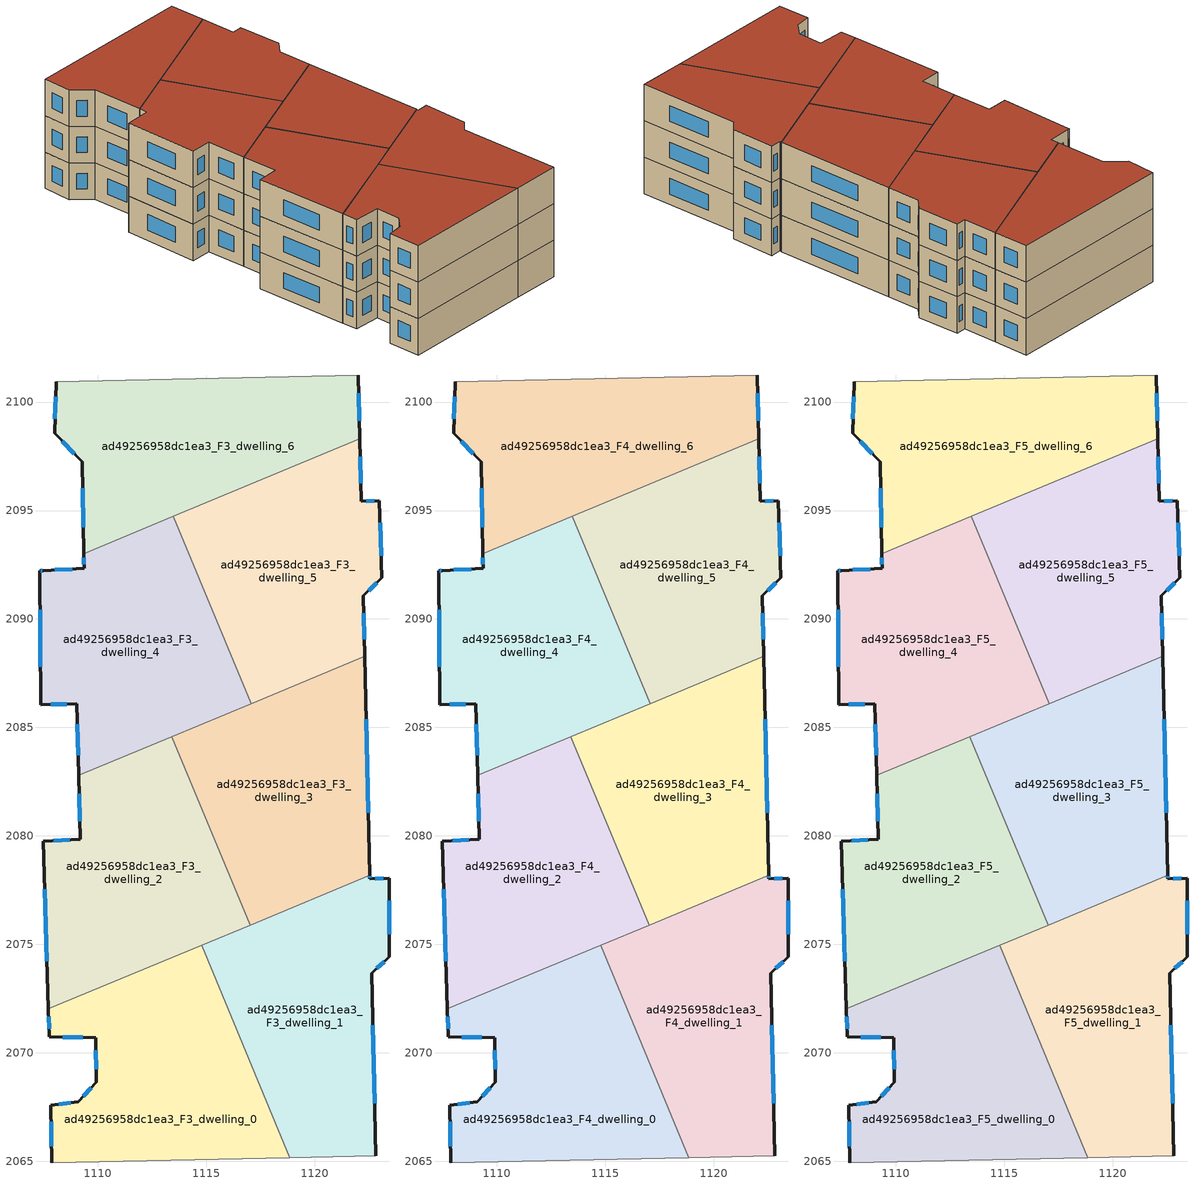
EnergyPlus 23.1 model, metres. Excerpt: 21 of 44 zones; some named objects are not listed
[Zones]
ad49256958dc1ea3_F3_dwelling_0
 floor to ad49256958dc1ea3_F2_dwelling_0 (EU_floor_Construction): 1114.79,2074.96 1118.86,2065.17 1107.88,2064.93 1107.83,2067.59 1109.11,2067.75 1109.92,2068.64 1109.92,2070.7 1107.77,2070.73 1107.73,2072.02 z9
 wall outside (EU_wall_Construction): 1107.73,2072.02 1107.77,2070.73 1109.92,2070.7 1109.92,2068.64 1109.11,2067.75 1107.83,2067.59 1107.88,2064.93 z9:12
 wall to ad49256958dc1ea3_F3_dwelling_1 (EU_wall_Construction): 1118.86,2065.17 1114.79,2074.96 z9:12
 wall adiabatic (EU_wall_Construction): 1107.88,2064.93 1118.86,2065.17 z9:12
 wall to ad49256958dc1ea3_F3_dwelling_2 (EU_wall_Construction): 1114.79,2074.96 1107.73,2072.02 z9:12
 window (EU_Window_Construction): 1107.74,2071.65 1107.76,2071.1 / 1107.85,2066.83 1107.86,2065.69 / 1108.75,2067.7 1108.2,2067.63 / 1109.69,2068.39 1109.34,2068.01 / 1109.92,2070.11 1109.92,2069.23 / 1108.38,2070.72 1109.3,2070.71 z9.86:11.14
ad49256958dc1ea3_F3_dwelling_1
 floor to ad49256958dc1ea3_F2_dwelling_1 (EU_floor_Construction): 1123.43,2078.05 1123.43,2074.42 1122.63,2073.68 1122.82,2065.26 1118.86,2065.17 1114.79,2074.96 1122.53,2078.17 1122.53,2078.01 z9
 wall outside (EU_wall_Construction): 1122.82,2065.26 1122.63,2073.68 1123.43,2074.42 1123.43,2078.05 1122.53,2078.01 1122.53,2078.17 z9:12
 wall adiabatic (EU_wall_Construction): 1118.86,2065.17 1122.82,2065.26 z9:12
 wall to ad49256958dc1ea3_F3_dwelling_3 (EU_wall_Construction): 1122.53,2078.17 1117.02,2075.88 z9:12
 wall to ad49256958dc1ea3_F3_dwelling_2 (EU_wall_Construction): 1117.02,2075.88 1114.79,2074.96 z9:12
 window (EU_Window_Construction): 1123.17,2078.04 1122.79,2078.02 / 1123.43,2075.46 1123.43,2077.01 / 1122.86,2073.89 1123.2,2074.21 / 1122.77,2067.66 1122.69,2071.27 / 1122.53,2078.06 1122.53,2078.13 z9.86:11.14
ad49256958dc1ea3_F3_dwelling_2
 floor to ad49256958dc1ea3_F2_dwelling_2 (EU_floor_Construction): 1113.41,2084.57 1117.02,2075.88 1107.73,2072.02 1107.48,2079.75 1109.19,2079.84 1109.12,2082.79 z9
 wall outside (EU_wall_Construction): 1109.12,2082.79 1109.19,2079.84 1107.48,2079.75 1107.73,2072.02 z9:12
 wall to ad49256958dc1ea3_F3_dwelling_3 (EU_wall_Construction): 1117.02,2075.88 1113.41,2084.57 z9:12
 wall to ad49256958dc1ea3_F3_dwelling_4 (EU_wall_Construction): 1113.41,2084.57 1109.12,2082.79 z9:12
 window (EU_Window_Construction): 1107.55,2077.54 1107.66,2074.23 / 1108.7,2079.81 1107.97,2079.78 / 1109.14,2081.94 1109.17,2080.68 z9.86:11.14
ad49256958dc1ea3_F3_dwelling_3
 floor to ad49256958dc1ea3_F2_dwelling_3 (EU_floor_Construction): 1122.31,2088.27 1122.53,2078.17 1117.02,2075.88 1113.41,2084.57 z9
 wall outside (EU_wall_Construction): 1122.53,2078.17 1122.31,2088.27 z9:12
 wall to ad49256958dc1ea3_F3_dwelling_5 (EU_wall_Construction): 1122.31,2088.27 1117.08,2086.1 z9:12
 wall to ad49256958dc1ea3_F3_dwelling_4 (EU_wall_Construction): 1117.08,2086.1 1113.41,2084.57 z9:12
 window (EU_Window_Construction): 1122.47,2081.06 1122.37,2085.39 z9.86:11.14
ad49256958dc1ea3_F3_dwelling_4
 floor to ad49256958dc1ea3_F2_dwelling_4 (EU_floor_Construction): 1113.49,2094.73 1117.08,2086.1 1109.12,2082.79 1109.04,2086.08 1107.36,2086.05 1107.34,2092.17 1107.34,2092.23 1107.48,2092.23 1109.37,2092.33 1109.36,2093.01 z9
 wall outside (EU_wall_Construction): 1109.36,2093.01 1109.37,2092.33 1107.48,2092.23 1107.34,2092.23 1107.34,2092.17 1107.36,2086.05 1109.04,2086.08 1109.12,2082.79 z9:12
 wall to ad49256958dc1ea3_F3_dwelling_5 (EU_wall_Construction): 1117.08,2086.1 1113.49,2094.73 z9:12
 wall to ad49256958dc1ea3_F3_dwelling_6 (EU_wall_Construction): 1113.49,2094.73 1109.36,2093.01 z9:12
 window (EU_Window_Construction): 1109.06,2085.14 1109.1,2083.73 / 1107.84,2086.06 1108.56,2086.08 / 1107.35,2090.43 1107.36,2087.8 / 1107.44,2092.23 1107.38,2092.23 / 1108.83,2092.3 1108.02,2092.26 / 1109.36,2092.82 1109.37,2092.53 z9.86:11.14
ad49256958dc1ea3_F3_dwelling_5
 floor to ad49256958dc1ea3_F2_dwelling_5 (EU_floor_Construction): 1122.09,2098.31 1122.15,2095.43 1122.99,2095.45 1123.1,2091.91 1122.25,2091.06 1122.31,2088.27 1117.08,2086.1 1113.49,2094.73 z9
 wall outside (EU_wall_Construction): 1122.31,2088.27 1122.25,2091.06 1123.1,2091.91 1122.99,2095.45 1122.15,2095.43 1122.09,2098.31 z9:12
 wall to ad49256958dc1ea3_F3_dwelling_6 (EU_wall_Construction): 1122.09,2098.31 1113.49,2094.73 z9:12
 window (EU_Window_Construction): 1122.75,2095.44 1122.39,2095.43 / 1123.07,2092.92 1123.02,2094.44 / 1122.49,2091.3 1122.85,2091.67 / 1122.29,2089.07 1122.26,2090.26 / 1122.13,2096.25 1122.1,2097.48 z9.86:11.14
ad49256958dc1ea3_F3_dwelling_6
 floor to ad49256958dc1ea3_F2_dwelling_6 (EU_floor_Construction): 1122.02,2101.24 1122.09,2098.31 1109.36,2093.01 1109.28,2097.25 1108.01,2098.56 1108.08,2100.93 z9
 wall outside (EU_wall_Construction): 1122.09,2098.31 1122.02,2101.24 / 1108.08,2100.93 1108.01,2098.56 1109.28,2097.25 1109.36,2093.01 z9:12
 wall adiabatic (EU_wall_Construction): 1122.02,2101.24 1108.08,2100.93 z9:12
 window (EU_Window_Construction): 1122.07,2099.15 1122.04,2100.4 / 1109.3,2096.04 1109.34,2094.22 / 1108.37,2098.19 1108.92,2097.62 / 1108.06,2100.25 1108.03,2099.24 z9.86:11.14
ad49256958dc1ea3_F4_dwelling_0
 floor to ad49256958dc1ea3_F3_dwelling_0 (EU_floor_Construction): 1114.79,2074.96 1118.86,2065.17 1107.88,2064.93 1107.83,2067.59 1109.11,2067.75 1109.92,2068.64 1109.92,2070.7 1107.77,2070.73 1107.73,2072.02 z12
 wall outside (EU_wall_Construction): 1107.73,2072.02 1107.77,2070.73 1109.92,2070.7 1109.92,2068.64 1109.11,2067.75 1107.83,2067.59 1107.88,2064.93 z12:15
 wall to ad49256958dc1ea3_F4_dwelling_1 (EU_wall_Construction): 1118.86,2065.17 1114.79,2074.96 z12:15
 wall adiabatic (EU_wall_Construction): 1107.88,2064.93 1118.86,2065.17 z12:15
 wall to ad49256958dc1ea3_F4_dwelling_2 (EU_wall_Construction): 1114.79,2074.96 1107.73,2072.02 z12:15
 window (EU_Window_Construction): 1107.74,2071.65 1107.76,2071.1 / 1107.85,2066.83 1107.86,2065.69 / 1108.75,2067.7 1108.2,2067.63 / 1109.69,2068.39 1109.34,2068.01 / 1109.92,2070.11 1109.92,2069.23 / 1108.38,2070.72 1109.3,2070.71 z12.86:14.14
ad49256958dc1ea3_F4_dwelling_1
 floor to ad49256958dc1ea3_F3_dwelling_1 (EU_floor_Construction): 1123.43,2078.05 1123.43,2074.42 1122.63,2073.68 1122.82,2065.26 1118.86,2065.17 1114.79,2074.96 1122.53,2078.17 1122.53,2078.01 z12
 wall outside (EU_wall_Construction): 1122.82,2065.26 1122.63,2073.68 1123.43,2074.42 1123.43,2078.05 1122.53,2078.01 1122.53,2078.17 z12:15
 wall adiabatic (EU_wall_Construction): 1118.86,2065.17 1122.82,2065.26 z12:15
 wall to ad49256958dc1ea3_F4_dwelling_3 (EU_wall_Construction): 1122.53,2078.17 1117.02,2075.88 z12:15
 wall to ad49256958dc1ea3_F4_dwelling_2 (EU_wall_Construction): 1117.02,2075.88 1114.79,2074.96 z12:15
 window (EU_Window_Construction): 1123.17,2078.04 1122.79,2078.02 / 1123.43,2075.46 1123.43,2077.01 / 1122.86,2073.89 1123.2,2074.21 / 1122.77,2067.66 1122.69,2071.27 / 1122.53,2078.06 1122.53,2078.13 z12.86:14.14
ad49256958dc1ea3_F4_dwelling_2
 floor to ad49256958dc1ea3_F3_dwelling_2 (EU_floor_Construction): 1113.41,2084.57 1117.02,2075.88 1107.73,2072.02 1107.48,2079.75 1109.19,2079.84 1109.12,2082.79 z12
 wall outside (EU_wall_Construction): 1109.12,2082.79 1109.19,2079.84 1107.48,2079.75 1107.73,2072.02 z12:15
 wall to ad49256958dc1ea3_F4_dwelling_3 (EU_wall_Construction): 1117.02,2075.88 1113.41,2084.57 z12:15
 wall to ad49256958dc1ea3_F4_dwelling_4 (EU_wall_Construction): 1113.41,2084.57 1109.12,2082.79 z12:15
 window (EU_Window_Construction): 1107.55,2077.54 1107.66,2074.23 / 1108.7,2079.81 1107.97,2079.78 / 1109.14,2081.94 1109.17,2080.68 z12.86:14.14
ad49256958dc1ea3_F4_dwelling_3
 floor to ad49256958dc1ea3_F3_dwelling_3 (EU_floor_Construction): 1122.31,2088.27 1122.53,2078.17 1117.02,2075.88 1113.41,2084.57 z12
 wall outside (EU_wall_Construction): 1122.53,2078.17 1122.31,2088.27 z12:15
 wall to ad49256958dc1ea3_F4_dwelling_5 (EU_wall_Construction): 1122.31,2088.27 1117.08,2086.1 z12:15
 wall to ad49256958dc1ea3_F4_dwelling_4 (EU_wall_Construction): 1117.08,2086.1 1113.41,2084.57 z12:15
 window (EU_Window_Construction): 1122.47,2081.06 1122.37,2085.39 z12.86:14.14
ad49256958dc1ea3_F4_dwelling_4
 floor to ad49256958dc1ea3_F3_dwelling_4 (EU_floor_Construction): 1113.49,2094.73 1117.08,2086.1 1109.12,2082.79 1109.04,2086.08 1107.36,2086.05 1107.34,2092.17 1107.34,2092.23 1107.48,2092.23 1109.37,2092.33 1109.36,2093.01 z12
 wall outside (EU_wall_Construction): 1109.36,2093.01 1109.37,2092.33 1107.48,2092.23 1107.34,2092.23 1107.34,2092.17 1107.36,2086.05 1109.04,2086.08 1109.12,2082.79 z12:15
 wall to ad49256958dc1ea3_F4_dwelling_5 (EU_wall_Construction): 1117.08,2086.1 1113.49,2094.73 z12:15
 wall to ad49256958dc1ea3_F4_dwelling_6 (EU_wall_Construction): 1113.49,2094.73 1109.36,2093.01 z12:15
 window (EU_Window_Construction): 1109.06,2085.14 1109.1,2083.73 / 1107.84,2086.06 1108.56,2086.08 / 1107.35,2090.43 1107.36,2087.8 / 1107.44,2092.23 1107.38,2092.23 / 1108.83,2092.3 1108.02,2092.26 / 1109.36,2092.82 1109.37,2092.53 z12.86:14.14
ad49256958dc1ea3_F4_dwelling_5
 floor to ad49256958dc1ea3_F3_dwelling_5 (EU_floor_Construction): 1122.09,2098.31 1122.15,2095.43 1122.99,2095.45 1123.1,2091.91 1122.25,2091.06 1122.31,2088.27 1117.08,2086.1 1113.49,2094.73 z12
 wall outside (EU_wall_Construction): 1122.31,2088.27 1122.25,2091.06 1123.1,2091.91 1122.99,2095.45 1122.15,2095.43 1122.09,2098.31 z12:15
 wall to ad49256958dc1ea3_F4_dwelling_6 (EU_wall_Construction): 1122.09,2098.31 1113.49,2094.73 z12:15
 window (EU_Window_Construction): 1122.75,2095.44 1122.39,2095.43 / 1123.07,2092.92 1123.02,2094.44 / 1122.49,2091.3 1122.85,2091.67 / 1122.29,2089.07 1122.26,2090.26 / 1122.13,2096.25 1122.1,2097.48 z12.86:14.14
ad49256958dc1ea3_F4_dwelling_6
 floor to ad49256958dc1ea3_F3_dwelling_6 (EU_floor_Construction): 1122.02,2101.24 1122.09,2098.31 1109.36,2093.01 1109.28,2097.25 1108.01,2098.56 1108.08,2100.93 z12
 wall outside (EU_wall_Construction): 1122.09,2098.31 1122.02,2101.24 / 1108.08,2100.93 1108.01,2098.56 1109.28,2097.25 1109.36,2093.01 z12:15
 wall adiabatic (EU_wall_Construction): 1122.02,2101.24 1108.08,2100.93 z12:15
 window (EU_Window_Construction): 1122.07,2099.15 1122.04,2100.4 / 1109.3,2096.04 1109.34,2094.22 / 1108.37,2098.19 1108.92,2097.62 / 1108.06,2100.25 1108.03,2099.24 z12.86:14.14
ad49256958dc1ea3_F5_dwelling_0
 floor to ad49256958dc1ea3_F4_dwelling_0 (EU_floor_Construction): 1114.79,2074.96 1118.86,2065.17 1107.88,2064.93 1107.83,2067.59 1109.11,2067.75 1109.92,2068.64 1109.92,2070.7 1107.77,2070.73 1107.73,2072.02 z15
 wall outside (EU_wall_Construction): 1107.73,2072.02 1107.77,2070.73 1109.92,2070.7 1109.92,2068.64 1109.11,2067.75 1107.83,2067.59 1107.88,2064.93 z15:18
 wall to ad49256958dc1ea3_F5_dwelling_1 (EU_wall_Construction): 1118.86,2065.17 1114.79,2074.96 z15:18
 wall adiabatic (EU_wall_Construction): 1107.88,2064.93 1118.86,2065.17 z15:18
 wall to ad49256958dc1ea3_F5_dwelling_2 (EU_wall_Construction): 1114.79,2074.96 1107.73,2072.02 z15:18
 window (EU_Window_Construction): 1107.74,2071.65 1107.76,2071.1 / 1107.85,2066.83 1107.86,2065.69 / 1108.75,2067.7 1108.2,2067.63 / 1109.69,2068.39 1109.34,2068.01 / 1109.92,2070.11 1109.92,2069.23 / 1108.38,2070.72 1109.3,2070.71 z15.86:17.14
 roof outside (EU_roof_Construction): 1118.86,2065.17 1114.79,2074.96 1107.73,2072.02 1107.77,2070.73 1109.92,2070.7 1109.92,2068.64 1109.11,2067.75 1107.83,2067.59 1107.88,2064.93 z18
ad49256958dc1ea3_F5_dwelling_1
 floor to ad49256958dc1ea3_F4_dwelling_1 (EU_floor_Construction): 1123.43,2078.05 1123.43,2074.42 1122.63,2073.68 1122.82,2065.26 1118.86,2065.17 1114.79,2074.96 1122.53,2078.17 1122.53,2078.01 z15
 wall outside (EU_wall_Construction): 1122.82,2065.26 1122.63,2073.68 1123.43,2074.42 1123.43,2078.05 1122.53,2078.01 1122.53,2078.17 z15:18
 wall adiabatic (EU_wall_Construction): 1118.86,2065.17 1122.82,2065.26 z15:18
 wall to ad49256958dc1ea3_F5_dwelling_3 (EU_wall_Construction): 1122.53,2078.17 1117.02,2075.88 z15:18
 wall to ad49256958dc1ea3_F5_dwelling_2 (EU_wall_Construction): 1117.02,2075.88 1114.79,2074.96 z15:18
 window (EU_Window_Construction): 1123.17,2078.04 1122.79,2078.02 / 1123.43,2075.46 1123.43,2077.01 / 1122.86,2073.89 1123.2,2074.21 / 1122.77,2067.66 1122.69,2071.27 / 1122.53,2078.06 1122.53,2078.13 z15.86:17.14
 roof outside (EU_roof_Construction): 1122.82,2065.26 1122.63,2073.68 1123.43,2074.42 1123.43,2078.05 1122.53,2078.01 1122.53,2078.17 1114.79,2074.96 1118.86,2065.17 z18
ad49256958dc1ea3_F5_dwelling_2
 floor to ad49256958dc1ea3_F4_dwelling_2 (EU_floor_Construction): 1113.41,2084.57 1117.02,2075.88 1107.73,2072.02 1107.48,2079.75 1109.19,2079.84 1109.12,2082.79 z15
 wall outside (EU_wall_Construction): 1109.12,2082.79 1109.19,2079.84 1107.48,2079.75 1107.73,2072.02 z15:18
 wall to ad49256958dc1ea3_F5_dwelling_3 (EU_wall_Construction): 1117.02,2075.88 1113.41,2084.57 z15:18
 wall to ad49256958dc1ea3_F5_dwelling_4 (EU_wall_Construction): 1113.41,2084.57 1109.12,2082.79 z15:18
 window (EU_Window_Construction): 1107.55,2077.54 1107.66,2074.23 / 1108.7,2079.81 1107.97,2079.78 / 1109.14,2081.94 1109.17,2080.68 z15.86:17.14
 roof outside (EU_roof_Construction): 1117.02,2075.88 1113.41,2084.57 1109.12,2082.79 1109.19,2079.84 1107.48,2079.75 1107.73,2072.02 z18
ad49256958dc1ea3_F5_dwelling_3
 floor to ad49256958dc1ea3_F4_dwelling_3 (EU_floor_Construction): 1122.31,2088.27 1122.53,2078.17 1117.02,2075.88 1113.41,2084.57 z15
 wall outside (EU_wall_Construction): 1122.53,2078.17 1122.31,2088.27 z15:18
 wall to ad49256958dc1ea3_F5_dwelling_5 (EU_wall_Construction): 1122.31,2088.27 1117.08,2086.1 z15:18
 wall to ad49256958dc1ea3_F5_dwelling_4 (EU_wall_Construction): 1117.08,2086.1 1113.41,2084.57 z15:18
 window (EU_Window_Construction): 1122.47,2081.06 1122.37,2085.39 z15.86:17.14
 roof outside (EU_roof_Construction): 1122.53,2078.17 1122.31,2088.27 1113.41,2084.57 1117.02,2075.88 z18
ad49256958dc1ea3_F5_dwelling_4
 floor to ad49256958dc1ea3_F4_dwelling_4 (EU_floor_Construction): 1113.49,2094.73 1117.08,2086.1 1109.12,2082.79 1109.04,2086.08 1107.36,2086.05 1107.34,2092.17 1107.34,2092.23 1107.48,2092.23 1109.37,2092.33 1109.36,2093.01 z15
 wall outside (EU_wall_Construction): 1109.36,2093.01 1109.37,2092.33 1107.48,2092.23 1107.34,2092.23 1107.34,2092.17 1107.36,2086.05 1109.04,2086.08 1109.12,2082.79 z15:18
 wall to ad49256958dc1ea3_F5_dwelling_5 (EU_wall_Construction): 1117.08,2086.1 1113.49,2094.73 z15:18
 wall to ad49256958dc1ea3_F5_dwelling_6 (EU_wall_Construction): 1113.49,2094.73 1109.36,2093.01 z15:18
 window (EU_Window_Construction): 1109.06,2085.14 1109.1,2083.73 / 1107.84,2086.06 1108.56,2086.08 / 1107.35,2090.43 1107.36,2087.8 / 1107.44,2092.23 1107.38,2092.23 / 1108.83,2092.3 1108.02,2092.26 / 1109.36,2092.82 1109.37,2092.53 z15.86:17.14
 roof outside (EU_roof_Construction): 1117.08,2086.1 1113.49,2094.73 1109.36,2093.01 1109.37,2092.33 1107.48,2092.23 1107.34,2092.23 1107.34,2092.17 1107.36,2086.05 1109.04,2086.08 1109.12,2082.79 z18
ad49256958dc1ea3_F5_dwelling_5
 floor to ad49256958dc1ea3_F4_dwelling_5 (EU_floor_Construction): 1122.09,2098.31 1122.15,2095.43 1122.99,2095.45 1123.1,2091.91 1122.25,2091.06 1122.31,2088.27 1117.08,2086.1 1113.49,2094.73 z15
 wall outside (EU_wall_Construction): 1122.31,2088.27 1122.25,2091.06 1123.1,2091.91 1122.99,2095.45 1122.15,2095.43 1122.09,2098.31 z15:18
 wall to ad49256958dc1ea3_F5_dwelling_6 (EU_wall_Construction): 1122.09,2098.31 1113.49,2094.73 z15:18
 window (EU_Window_Construction): 1122.75,2095.44 1122.39,2095.43 / 1123.07,2092.92 1123.02,2094.44 / 1122.49,2091.3 1122.85,2091.67 / 1122.29,2089.07 1122.26,2090.26 / 1122.13,2096.25 1122.1,2097.48 z15.86:17.14
 roof outside (EU_roof_Construction): 1122.31,2088.27 1122.25,2091.06 1123.1,2091.91 1122.99,2095.45 1122.15,2095.43 1122.09,2098.31 1113.49,2094.73 1117.08,2086.1 z18
ad49256958dc1ea3_F5_dwelling_6
 floor to ad49256958dc1ea3_F4_dwelling_6 (EU_floor_Construction): 1122.02,2101.24 1122.09,2098.31 1109.36,2093.01 1109.28,2097.25 1108.01,2098.56 1108.08,2100.93 z15
 wall outside (EU_wall_Construction): 1122.09,2098.31 1122.02,2101.24 / 1108.08,2100.93 1108.01,2098.56 1109.28,2097.25 1109.36,2093.01 z15:18
 wall adiabatic (EU_wall_Construction): 1122.02,2101.24 1108.08,2100.93 z15:18
 window (EU_Window_Construction): 1122.07,2099.15 1122.04,2100.4 / 1109.3,2096.04 1109.34,2094.22 / 1108.37,2098.19 1108.92,2097.62 / 1108.06,2100.25 1108.03,2099.24 z15.86:17.14
 roof outside (EU_roof_Construction): 1122.09,2098.31 1122.02,2101.24 1108.08,2100.93 1108.01,2098.56 1109.28,2097.25 1109.36,2093.01 z18
[Building]
EU S2 Campaign: North Axis=0; Terrain=City; Solar Distribution=FullExterior
[Site:Location]
Helsinki-Vantaa.AP: Latitude=60.317; Longitude=24.963; Time Zone=2; Elevation=54.6
[SizingPeriod:WeatherFileDays]
AnnualSizingPeriod: Begin Month=1; Begin Day of Month=1; End Month=12; End Day of Month=31; Day of Week for Start Day=Monday; Use Weather File Daylight Saving Period=No; Use Weather File Rain and Snow Indicators=No
[MATERIAL]
EU_InternalMass_Material: Roughness=MediumRough; Thickness=0.1; Conductivity=1; Density=1800; Specific Heat=900; Thermal Absorptance=0.9; Solar Absorptance=0.7; Visible Absorptance=0.7
[MATERIAL:NOMASS] Roughness=MediumRough; Thermal Absorptance=0.9; Solar Absorptance=0.7; Visible Absorptance=0.7
Name | Thermal Resistance
EU_wall_NoMass | 2.6932
EU_roof_NoMass | 3.19818
EU_floor_NoMass | 2.22482
[WINDOWMATERIAL:SIMPLEGLAZINGSYSTEM]
EU_Window_SimpleGlazing: UFactor=2.14966; Solar Heat Gain Coefficient=0.7; Visible Transmittance=0.7
[CONSTRUCTION]
EU_wall_Construction: EU_wall_NoMass
EU_roof_Construction: EU_roof_NoMass
EU_floor_Construction: EU_floor_NoMass
EU_Window_Construction: EU_Window_SimpleGlazing
EU_InternalMass_Construction: EU_InternalMass_Material
[ZONE] Type=1; Multiplier=1; Ceiling Height=autocalculate; Floor Area=autocalculate; Part of Total Floor Area=Yes
Name | Volume
ad49256958dc1ea3_F3_dwelling_0; ad49256958dc1ea3_F4_dwelling_0; ad49256958dc1ea3_F5_dwelling_0; ad49256958dc1ea3_F3_dwelling_3; ad49256958dc1ea3_F4_dwelling_3; ad49256958dc1ea3_F5_dwelling_3 | 220.167
ad49256958dc1ea3_F3_dwelling_1; ad49256958dc1ea3_F4_dwelling_1; ad49256958dc1ea3_F5_dwelling_1 | 220.18
ad49256958dc1ea3_F3_dwelling_2; ad49256958dc1ea3_F4_dwelling_2; ad49256958dc1ea3_F5_dwelling_2 | 220.181
ad49256958dc1ea3_F3_dwelling_4; ad49256958dc1ea3_F4_dwelling_4; ad49256958dc1ea3_F5_dwelling_4; ad49256958dc1ea3_F3_dwelling_5; ad49256958dc1ea3_F4_dwelling_5; ad49256958dc1ea3_F5_dwelling_5 | 220.176
ad49256958dc1ea3_F3_dwelling_6; ad49256958dc1ea3_F4_dwelling_6; ad49256958dc1ea3_F5_dwelling_6 | 220.145
[INTERNALMASS] Construction=EU_InternalMass_Construction
Name | Zone or ZoneList | Surface Area
ad49256958dc1ea3_F3_dwelling_0_EU_InternalMass | ad49256958dc1ea3_F3_dwelling_0 | 73.3891
ad49256958dc1ea3_F3_dwelling_1_EU_InternalMass | ad49256958dc1ea3_F3_dwelling_1 | 73.3922
ad49256958dc1ea3_F3_dwelling_2_EU_InternalMass | ad49256958dc1ea3_F3_dwelling_2 | 73.394
ad49256958dc1ea3_F3_dwelling_3_EU_InternalMass | ad49256958dc1ea3_F3_dwelling_3 | 73.3886
ad49256958dc1ea3_F3_dwelling_4_EU_InternalMass | ad49256958dc1ea3_F3_dwelling_4 | 73.3919
ad49256958dc1ea3_F3_dwelling_5_EU_InternalMass | ad49256958dc1ea3_F3_dwelling_5 | 73.3915
ad49256958dc1ea3_F3_dwelling_6_EU_InternalMass | ad49256958dc1ea3_F3_dwelling_6 | 73.3817
ad49256958dc1ea3_F4_dwelling_0_EU_InternalMass | ad49256958dc1ea3_F4_dwelling_0 | 73.3891
ad49256958dc1ea3_F4_dwelling_1_EU_InternalMass | ad49256958dc1ea3_F4_dwelling_1 | 73.3922
ad49256958dc1ea3_F4_dwelling_2_EU_InternalMass | ad49256958dc1ea3_F4_dwelling_2 | 73.394
ad49256958dc1ea3_F4_dwelling_3_EU_InternalMass | ad49256958dc1ea3_F4_dwelling_3 | 73.3886
ad49256958dc1ea3_F4_dwelling_4_EU_InternalMass | ad49256958dc1ea3_F4_dwelling_4 | 73.3919
ad49256958dc1ea3_F4_dwelling_5_EU_InternalMass | ad49256958dc1ea3_F4_dwelling_5 | 73.3915
ad49256958dc1ea3_F4_dwelling_6_EU_InternalMass | ad49256958dc1ea3_F4_dwelling_6 | 73.3817
ad49256958dc1ea3_F5_dwelling_0_EU_InternalMass | ad49256958dc1ea3_F5_dwelling_0 | 73.3891
ad49256958dc1ea3_F5_dwelling_1_EU_InternalMass | ad49256958dc1ea3_F5_dwelling_1 | 73.3922
ad49256958dc1ea3_F5_dwelling_2_EU_InternalMass | ad49256958dc1ea3_F5_dwelling_2 | 73.394
ad49256958dc1ea3_F5_dwelling_3_EU_InternalMass | ad49256958dc1ea3_F5_dwelling_3 | 73.3886
ad49256958dc1ea3_F5_dwelling_4_EU_InternalMass | ad49256958dc1ea3_F5_dwelling_4 | 73.3919
ad49256958dc1ea3_F5_dwelling_5_EU_InternalMass | ad49256958dc1ea3_F5_dwelling_5 | 73.3915
ad49256958dc1ea3_F5_dwelling_6_EU_InternalMass | ad49256958dc1ea3_F5_dwelling_6 | 73.3817
[OTHEREQUIPMENT] Fuel Type=Electricity; Design Level Calculation Method=Watts/Area; Power per Zone Floor Area=1; Fraction Latent=0; Fraction Radiant=0; Fraction Lost=0; Carbon Dioxide Generation Rate=0; EndUse Subcategory=EU_Step8_InternalGains
Name | Zone or ZoneList or Space or SpaceList | Schedule
EU_Step8_InternalGain_ad49256958dc1ea3_F3_dwelling_0_f000 | ad49256958dc1ea3_F3_dwelling_0 | EU_Step8_GainSchedule_ad49256958dc1ea3_F3_dwelling_0_f000
EU_Step8_InternalGain_ad49256958dc1ea3_F3_dwelling_1_f000 | ad49256958dc1ea3_F3_dwelling_1 | EU_Step8_GainSchedule_ad49256958dc1ea3_F3_dwelling_1_f000
EU_Step8_InternalGain_ad49256958dc1ea3_F3_dwelling_2_f000 | ad49256958dc1ea3_F3_dwelling_2 | EU_Step8_GainSchedule_ad49256958dc1ea3_F3_dwelling_2_f000
EU_Step8_InternalGain_ad49256958dc1ea3_F3_dwelling_3_f000 | ad49256958dc1ea3_F3_dwelling_3 | EU_Step8_GainSchedule_ad49256958dc1ea3_F3_dwelling_3_f000
EU_Step8_InternalGain_ad49256958dc1ea3_F3_dwelling_4_f000 | ad49256958dc1ea3_F3_dwelling_4 | EU_Step8_GainSchedule_ad49256958dc1ea3_F3_dwelling_4_f000
EU_Step8_InternalGain_ad49256958dc1ea3_F3_dwelling_5_f000 | ad49256958dc1ea3_F3_dwelling_5 | EU_Step8_GainSchedule_ad49256958dc1ea3_F3_dwelling_5_f000
EU_Step8_InternalGain_ad49256958dc1ea3_F3_dwelling_6_f000 | ad49256958dc1ea3_F3_dwelling_6 | EU_Step8_GainSchedule_ad49256958dc1ea3_F3_dwelling_6_f000
EU_Step8_InternalGain_ad49256958dc1ea3_F4_dwelling_0_f000 | ad49256958dc1ea3_F4_dwelling_0 | EU_Step8_GainSchedule_ad49256958dc1ea3_F4_dwelling_0_f000
EU_Step8_InternalGain_ad49256958dc1ea3_F4_dwelling_1_f000 | ad49256958dc1ea3_F4_dwelling_1 | EU_Step8_GainSchedule_ad49256958dc1ea3_F4_dwelling_1_f000
EU_Step8_InternalGain_ad49256958dc1ea3_F4_dwelling_2_f000 | ad49256958dc1ea3_F4_dwelling_2 | EU_Step8_GainSchedule_ad49256958dc1ea3_F4_dwelling_2_f000
EU_Step8_InternalGain_ad49256958dc1ea3_F4_dwelling_3_f000 | ad49256958dc1ea3_F4_dwelling_3 | EU_Step8_GainSchedule_ad49256958dc1ea3_F4_dwelling_3_f000
EU_Step8_InternalGain_ad49256958dc1ea3_F4_dwelling_4_f000 | ad49256958dc1ea3_F4_dwelling_4 | EU_Step8_GainSchedule_ad49256958dc1ea3_F4_dwelling_4_f000
EU_Step8_InternalGain_ad49256958dc1ea3_F4_dwelling_5_f000 | ad49256958dc1ea3_F4_dwelling_5 | EU_Step8_GainSchedule_ad49256958dc1ea3_F4_dwelling_5_f000
EU_Step8_InternalGain_ad49256958dc1ea3_F4_dwelling_6_f000 | ad49256958dc1ea3_F4_dwelling_6 | EU_Step8_GainSchedule_ad49256958dc1ea3_F4_dwelling_6_f000
EU_Step8_InternalGain_ad49256958dc1ea3_F5_dwelling_0_f000 | ad49256958dc1ea3_F5_dwelling_0 | EU_Step8_GainSchedule_ad49256958dc1ea3_F5_dwelling_0_f000
EU_Step8_InternalGain_ad49256958dc1ea3_F5_dwelling_1_f000 | ad49256958dc1ea3_F5_dwelling_1 | EU_Step8_GainSchedule_ad49256958dc1ea3_F5_dwelling_1_f000
EU_Step8_InternalGain_ad49256958dc1ea3_F5_dwelling_2_f000 | ad49256958dc1ea3_F5_dwelling_2 | EU_Step8_GainSchedule_ad49256958dc1ea3_F5_dwelling_2_f000
EU_Step8_InternalGain_ad49256958dc1ea3_F5_dwelling_3_f000 | ad49256958dc1ea3_F5_dwelling_3 | EU_Step8_GainSchedule_ad49256958dc1ea3_F5_dwelling_3_f000
EU_Step8_InternalGain_ad49256958dc1ea3_F5_dwelling_4_f000 | ad49256958dc1ea3_F5_dwelling_4 | EU_Step8_GainSchedule_ad49256958dc1ea3_F5_dwelling_4_f000
EU_Step8_InternalGain_ad49256958dc1ea3_F5_dwelling_5_f000 | ad49256958dc1ea3_F5_dwelling_5 | EU_Step8_GainSchedule_ad49256958dc1ea3_F5_dwelling_5_f000
EU_Step8_InternalGain_ad49256958dc1ea3_F5_dwelling_6_f000 | ad49256958dc1ea3_F5_dwelling_6 | EU_Step8_GainSchedule_ad49256958dc1ea3_F5_dwelling_6_f000
[ZONEVENTILATION:DESIGNFLOWRATE] Schedule=EU_AlwaysOn; Design Flow Rate Calculation Method=AirChanges/Hour; Air Changes per Hour=0.586271; Ventilation Type=Natural; Fan Pressure Rise=0; Fan Total Efficiency=1; Constant Term Coefficient=1; Temperature Term Coefficient=0; Velocity Term Coefficient=0; Velocity Squared Term Coefficient=0; Minimum Indoor Temperature=-100; Maximum Indoor Temperature=100; Delta Temperature=-100; Minimum Outdoor Temperature=-100; Maximum Outdoor Temperature=100; Maximum Wind Speed=40
Name | Zone or ZoneList or Space or SpaceList
EU_ConstantAir_ad49256958dc1ea3_F3_dwelling_0 | ad49256958dc1ea3_F3_dwelling_0
EU_ConstantAir_ad49256958dc1ea3_F3_dwelling_1 | ad49256958dc1ea3_F3_dwelling_1
EU_ConstantAir_ad49256958dc1ea3_F3_dwelling_2 | ad49256958dc1ea3_F3_dwelling_2
EU_ConstantAir_ad49256958dc1ea3_F3_dwelling_3 | ad49256958dc1ea3_F3_dwelling_3
EU_ConstantAir_ad49256958dc1ea3_F3_dwelling_4 | ad49256958dc1ea3_F3_dwelling_4
EU_ConstantAir_ad49256958dc1ea3_F3_dwelling_5 | ad49256958dc1ea3_F3_dwelling_5
EU_ConstantAir_ad49256958dc1ea3_F3_dwelling_6 | ad49256958dc1ea3_F3_dwelling_6
EU_ConstantAir_ad49256958dc1ea3_F4_dwelling_0 | ad49256958dc1ea3_F4_dwelling_0
EU_ConstantAir_ad49256958dc1ea3_F4_dwelling_1 | ad49256958dc1ea3_F4_dwelling_1
EU_ConstantAir_ad49256958dc1ea3_F4_dwelling_2 | ad49256958dc1ea3_F4_dwelling_2
EU_ConstantAir_ad49256958dc1ea3_F4_dwelling_3 | ad49256958dc1ea3_F4_dwelling_3
EU_ConstantAir_ad49256958dc1ea3_F4_dwelling_4 | ad49256958dc1ea3_F4_dwelling_4
EU_ConstantAir_ad49256958dc1ea3_F4_dwelling_5 | ad49256958dc1ea3_F4_dwelling_5
EU_ConstantAir_ad49256958dc1ea3_F4_dwelling_6 | ad49256958dc1ea3_F4_dwelling_6
EU_ConstantAir_ad49256958dc1ea3_F5_dwelling_0 | ad49256958dc1ea3_F5_dwelling_0
EU_ConstantAir_ad49256958dc1ea3_F5_dwelling_1 | ad49256958dc1ea3_F5_dwelling_1
EU_ConstantAir_ad49256958dc1ea3_F5_dwelling_2 | ad49256958dc1ea3_F5_dwelling_2
EU_ConstantAir_ad49256958dc1ea3_F5_dwelling_3 | ad49256958dc1ea3_F5_dwelling_3
EU_ConstantAir_ad49256958dc1ea3_F5_dwelling_4 | ad49256958dc1ea3_F5_dwelling_4
EU_ConstantAir_ad49256958dc1ea3_F5_dwelling_5 | ad49256958dc1ea3_F5_dwelling_5
EU_ConstantAir_ad49256958dc1ea3_F5_dwelling_6 | ad49256958dc1ea3_F5_dwelling_6
[HVACTEMPLATE:ZONE:IDEALLOADSAIRSYSTEM] System Availability Schedule=EU_AlwaysOn; Maximum Heating Supply Air Temperature=50; Minimum Cooling Supply Air Temperature=13; Maximum Heating Supply Air Humidity Ratio=0.0156; Minimum Cooling Supply Air Humidity Ratio=0.0077; Heating Limit=NoLimit; Cooling Limit=NoLimit; Heating Availability Schedule=EU_AlwaysOn; Cooling Availability Schedule=EU_CoolingOff; Dehumidification Control Type=ConstantSensibleHeatRatio; Cooling Sensible Heat Ratio=0.7; Dehumidification Setpoint=60; Humidification Control Type=None; Humidification Setpoint=30; Outdoor Air Method=None; Outdoor Air Flow Rate per Person=0.00944; Outdoor Air Flow Rate per Zone Floor Area=0; Outdoor Air Flow Rate per Zone=0; Demand Controlled Ventilation Type=None; Outdoor Air Economizer Type=NoEconomizer; Heat Recovery Type=None; Sensible Heat Recovery Effectiveness=0.7; Latent Heat Recovery Effectiveness=0.65
Name | Template Thermostat
ad49256958dc1ea3_F3_dwelling_0 | EU_HeatOnly_ad49256958dc1ea3_F3_dwelling_0
ad49256958dc1ea3_F3_dwelling_1 | EU_HeatOnly_ad49256958dc1ea3_F3_dwelling_1
ad49256958dc1ea3_F3_dwelling_2 | EU_HeatOnly_ad49256958dc1ea3_F3_dwelling_2
ad49256958dc1ea3_F3_dwelling_3 | EU_HeatOnly_ad49256958dc1ea3_F3_dwelling_3
ad49256958dc1ea3_F3_dwelling_4 | EU_HeatOnly_ad49256958dc1ea3_F3_dwelling_4
ad49256958dc1ea3_F3_dwelling_5 | EU_HeatOnly_ad49256958dc1ea3_F3_dwelling_5
ad49256958dc1ea3_F3_dwelling_6 | EU_HeatOnly_ad49256958dc1ea3_F3_dwelling_6
ad49256958dc1ea3_F4_dwelling_0 | EU_HeatOnly_ad49256958dc1ea3_F4_dwelling_0
ad49256958dc1ea3_F4_dwelling_1 | EU_HeatOnly_ad49256958dc1ea3_F4_dwelling_1
ad49256958dc1ea3_F4_dwelling_2 | EU_HeatOnly_ad49256958dc1ea3_F4_dwelling_2
ad49256958dc1ea3_F4_dwelling_3 | EU_HeatOnly_ad49256958dc1ea3_F4_dwelling_3
ad49256958dc1ea3_F4_dwelling_4 | EU_HeatOnly_ad49256958dc1ea3_F4_dwelling_4
ad49256958dc1ea3_F4_dwelling_5 | EU_HeatOnly_ad49256958dc1ea3_F4_dwelling_5
ad49256958dc1ea3_F4_dwelling_6 | EU_HeatOnly_ad49256958dc1ea3_F4_dwelling_6
ad49256958dc1ea3_F5_dwelling_0 | EU_HeatOnly_ad49256958dc1ea3_F5_dwelling_0
ad49256958dc1ea3_F5_dwelling_1 | EU_HeatOnly_ad49256958dc1ea3_F5_dwelling_1
ad49256958dc1ea3_F5_dwelling_2 | EU_HeatOnly_ad49256958dc1ea3_F5_dwelling_2
ad49256958dc1ea3_F5_dwelling_3 | EU_HeatOnly_ad49256958dc1ea3_F5_dwelling_3
ad49256958dc1ea3_F5_dwelling_4 | EU_HeatOnly_ad49256958dc1ea3_F5_dwelling_4
ad49256958dc1ea3_F5_dwelling_5 | EU_HeatOnly_ad49256958dc1ea3_F5_dwelling_5
ad49256958dc1ea3_F5_dwelling_6 | EU_HeatOnly_ad49256958dc1ea3_F5_dwelling_6
[SIZING:ZONE] Zone Cooling Design Supply Air Temperature Input Method=SupplyAirTemperature; Zone Cooling Design Supply Air Temperature=13; Zone Heating Design Supply Air Temperature Input Method=SupplyAirTemperature; Zone Heating Design Supply Air Temperature=50; Zone Cooling Design Supply Air Humidity Ratio=0.008; Zone Heating Design Supply Air Humidity Ratio=0.008; Cooling Design Air Flow Method=DesignDay; Cooling Design Air Flow Rate=0; Cooling Minimum Air Flow per Zone Floor Area=0.000762; Cooling Minimum Air Flow=0; Cooling Minimum Air Flow Fraction=0.2; Heating Design Air Flow Method=DesignDay; Heating Design Air Flow Rate=0; Heating Maximum Air Flow per Zone Floor Area=0.002032; Heating Maximum Air Flow=0.141576; Heating Maximum Air Flow Fraction=0.3; Account for Dedicated Outdoor Air System=No; Dedicated Outdoor Air System Control Strategy=NeutralSupplyAir; Dedicated Outdoor Air Low Setpoint Temperature for Design=autosize; Dedicated Outdoor Air High Setpoint Temperature for Design=autosize; Zone Load Sizing Method=Sensible Load Only No Latent Load; Zone Latent Cooling Design Supply Air Humidity Ratio Input Method=HumidityRatioDifference; Zone Cooling Design Supply Air Humidity Ratio Difference=0.005; Zone Latent Heating Design Supply Air Humidity Ratio Input Method=HumidityRatioDifference; Zone Humidification Design Supply Air Humidity Ratio Difference=0.005
ad49256958dc1ea3_F3_dwelling_0; ad49256958dc1ea3_F3_dwelling_1; ad49256958dc1ea3_F3_dwelling_2; ad49256958dc1ea3_F3_dwelling_3; ad49256958dc1ea3_F3_dwelling_4; ad49256958dc1ea3_F3_dwelling_5; ad49256958dc1ea3_F3_dwelling_6; ad49256958dc1ea3_F4_dwelling_0; ad49256958dc1ea3_F4_dwelling_1; ad49256958dc1ea3_F4_dwelling_2; ad49256958dc1ea3_F4_dwelling_3; ad49256958dc1ea3_F4_dwelling_4; ad49256958dc1ea3_F4_dwelling_5; ad49256958dc1ea3_F4_dwelling_6; ad49256958dc1ea3_F5_dwelling_0; ad49256958dc1ea3_F5_dwelling_1; ad49256958dc1ea3_F5_dwelling_2; ad49256958dc1ea3_F5_dwelling_3; ad49256958dc1ea3_F5_dwelling_4; ad49256958dc1ea3_F5_dwelling_5; ad49256958dc1ea3_F5_dwelling_6
[SCHEDULE:CONSTANT]
Name | Hourly Value
EU_AlwaysOn | 1
EU_CoolingOff | 0
[SCHEDULE:FILE] Column Number=1; Rows to Skip at Top=0; Number of Hours of Data=8760; Column Separator=Comma; Interpolate to Timestep=No; Minutes per Item=60; Adjust Schedule for Daylight Savings=Yes
Name | File
EU_Step8_GainSchedule_ad49256958dc1ea3_F3_dwelling_0_f000 | ../../schedules/ad49256958dc1ea3/ad49256958dc1ea3_F3_dwelling_0_f000_gain.csv
EU_Step8_GainSchedule_ad49256958dc1ea3_F3_dwelling_1_f000 | ../../schedules/ad49256958dc1ea3/ad49256958dc1ea3_F3_dwelling_1_f000_gain.csv
EU_Step8_GainSchedule_ad49256958dc1ea3_F3_dwelling_2_f000 | ../../schedules/ad49256958dc1ea3/ad49256958dc1ea3_F3_dwelling_2_f000_gain.csv
EU_Step8_GainSchedule_ad49256958dc1ea3_F3_dwelling_3_f000 | ../../schedules/ad49256958dc1ea3/ad49256958dc1ea3_F3_dwelling_3_f000_gain.csv
EU_Step8_GainSchedule_ad49256958dc1ea3_F3_dwelling_4_f000 | ../../schedules/ad49256958dc1ea3/ad49256958dc1ea3_F3_dwelling_4_f000_gain.csv
EU_Step8_GainSchedule_ad49256958dc1ea3_F3_dwelling_5_f000 | ../../schedules/ad49256958dc1ea3/ad49256958dc1ea3_F3_dwelling_5_f000_gain.csv
EU_Step8_GainSchedule_ad49256958dc1ea3_F3_dwelling_6_f000 | ../../schedules/ad49256958dc1ea3/ad49256958dc1ea3_F3_dwelling_6_f000_gain.csv
EU_Step8_GainSchedule_ad49256958dc1ea3_F4_dwelling_0_f000 | ../../schedules/ad49256958dc1ea3/ad49256958dc1ea3_F4_dwelling_0_f000_gain.csv
EU_Step8_GainSchedule_ad49256958dc1ea3_F4_dwelling_1_f000 | ../../schedules/ad49256958dc1ea3/ad49256958dc1ea3_F4_dwelling_1_f000_gain.csv
EU_Step8_GainSchedule_ad49256958dc1ea3_F4_dwelling_2_f000 | ../../schedules/ad49256958dc1ea3/ad49256958dc1ea3_F4_dwelling_2_f000_gain.csv
EU_Step8_GainSchedule_ad49256958dc1ea3_F4_dwelling_3_f000 | ../../schedules/ad49256958dc1ea3/ad49256958dc1ea3_F4_dwelling_3_f000_gain.csv
EU_Step8_GainSchedule_ad49256958dc1ea3_F4_dwelling_4_f000 | ../../schedules/ad49256958dc1ea3/ad49256958dc1ea3_F4_dwelling_4_f000_gain.csv
EU_Step8_GainSchedule_ad49256958dc1ea3_F4_dwelling_5_f000 | ../../schedules/ad49256958dc1ea3/ad49256958dc1ea3_F4_dwelling_5_f000_gain.csv
EU_Step8_GainSchedule_ad49256958dc1ea3_F4_dwelling_6_f000 | ../../schedules/ad49256958dc1ea3/ad49256958dc1ea3_F4_dwelling_6_f000_gain.csv
EU_Step8_GainSchedule_ad49256958dc1ea3_F5_dwelling_0_f000 | ../../schedules/ad49256958dc1ea3/ad49256958dc1ea3_F5_dwelling_0_f000_gain.csv
EU_Step8_GainSchedule_ad49256958dc1ea3_F5_dwelling_1_f000 | ../../schedules/ad49256958dc1ea3/ad49256958dc1ea3_F5_dwelling_1_f000_gain.csv
EU_Step8_GainSchedule_ad49256958dc1ea3_F5_dwelling_2_f000 | ../../schedules/ad49256958dc1ea3/ad49256958dc1ea3_F5_dwelling_2_f000_gain.csv
EU_Step8_GainSchedule_ad49256958dc1ea3_F5_dwelling_3_f000 | ../../schedules/ad49256958dc1ea3/ad49256958dc1ea3_F5_dwelling_3_f000_gain.csv
EU_Step8_GainSchedule_ad49256958dc1ea3_F5_dwelling_4_f000 | ../../schedules/ad49256958dc1ea3/ad49256958dc1ea3_F5_dwelling_4_f000_gain.csv
EU_Step8_GainSchedule_ad49256958dc1ea3_F5_dwelling_5_f000 | ../../schedules/ad49256958dc1ea3/ad49256958dc1ea3_F5_dwelling_5_f000_gain.csv
EU_Step8_GainSchedule_ad49256958dc1ea3_F5_dwelling_6_f000 | ../../schedules/ad49256958dc1ea3/ad49256958dc1ea3_F5_dwelling_6_f000_gain.csv
